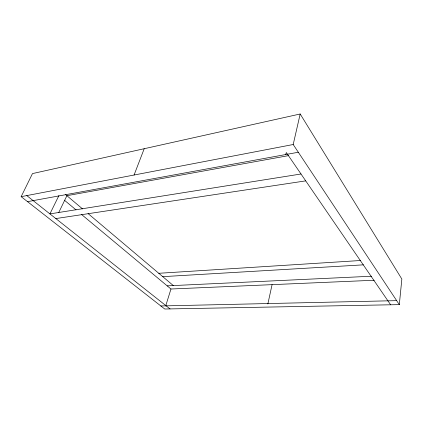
<?xml version="1.0" encoding="UTF-8"?>
<svg xmlns="http://www.w3.org/2000/svg" width="423" height="423" viewBox="0 0 423 423"><rect width="100%" height="100%" fill="white"/><g stroke="black" fill="none" stroke-linecap="round" stroke-linejoin="round"><path stroke-width="0.63" d="M399.312 304.629L401.85 279.058L300.187 113.988L32.476 173.589L21.15 196.669L164.737 309.012L399.312 304.629L293.197 144.518L300.187 113.988M267.854 303.947L272.079 284.653M285.694 154.554L286.308 152.544L390.635 304.787M165.71 305.887L170.961 289.009L81.623 214.551M134.07 175.022L144.211 148.711M58.67 212.706L66.892 195.69L288.682 155.606M58.897 195.611L49.919 213.895L301.007 173.996M21.15 196.669L293.197 144.518M27.521 201.655L298.321 152.248M55.831 218.575L305.718 180.87M158.773 273.29L360.586 260.505M162.755 276.653L363.452 264.84M167.185 285.863L371.547 276.224M170.961 289.009L374.181 280.248M160.846 305.966L396.668 300.647M26.776 195.59L170.03 308.912M64.412 200.206L76.055 209.908M65.475 194.49L82.543 208.909M88.095 213.599L173.319 285.573"/></g></svg>
